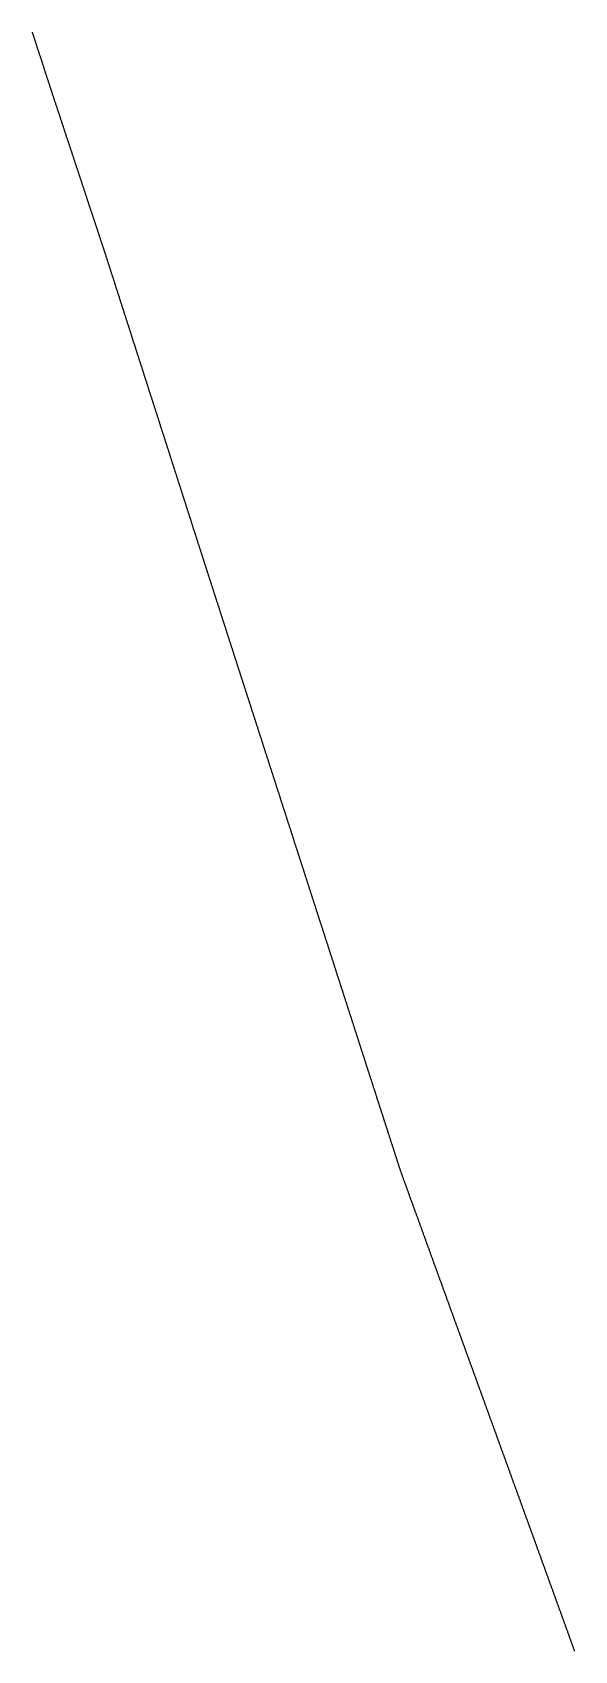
# Model space of a CAD drawing. Header units: inches. Extents: x 130170 to 284068, y 377793 to 804530.
# Drawn here: x 166681 to 173791, y 441423 to 462633 of the extents above; entities that cross this region are included whole.
import ezdxf

# ---------------------------------------------------------------- set-up
doc = ezdxf.new("R2010")
doc.units = ezdxf.units.IN
doc.header["$MEASUREMENT"] = 0
doc.layers.add('muni_il', color=7, linetype='Continuous')

msp = doc.modelspace()

# ---------------------------------------------------------------- linework, layer by layer
at = {"layer": 'muni_il'}
msp.add_lwpolyline([(173791, 441418), (173788, 441427), (173784, 441437), (173781, 441446), (173777, 441455), (173774, 441465), (173771, 441474), (173767, 441484), (173764, 441493), (173760, 441502), (173757, 441512), (173754, 441521), (173750, 441530), (173747, 441540), (173744, 441549), (173740, 441559), (173737, 441568), (173733, 441577), (173730, 441587), (173727, 441596), (173723, 441606), (173720, 441615), (173716, 441624), (173713, 441634), (173710, 441643), (173706, 441652), (173703, 441662), (173700, 441671), (173696, 441681), (173693, 441690), (173689, 441699), (173686, 441709), (173683, 441718), (173679, 441728), (173676, 441737), (173672, 441746), (173669, 441756), (173666, 441765), (173662, 441774), (173659, 441784), (173655, 441793), (173652, 441803), (173649, 441812), (173645, 441821), (173642, 441831), (173639, 441840), (173635, 441850), (173632, 441859), (173628, 441868), (173625, 441878), (173622, 441887), (173618, 441896), (173615, 441906), (173611, 441915), (173608, 441925), (173605, 441934), (173601, 441943), (173598, 441953), (173594, 441962), (173591, 441972), (173588, 441981), (173584, 441990), (173581, 442000), (173578, 442009), (173574, 442018), (173571, 442028), (173567, 442037), (173564, 442047), (173561, 442056), (173557, 442065), (173554, 442075), (173550, 442084), (173547, 442093), (173544, 442103), (173540, 442112), (173537, 442122), (173534, 442131), (173530, 442140), (173527, 442150), (173523, 442159), (173520, 442169), (173517, 442178), (173513, 442187), (173510, 442197), (173506, 442206), (173503, 442215), (173500, 442225), (173496, 442234), (173493, 442243), (173489, 442253), (173486, 442262), (173483, 442271), (173479, 442281), (173476, 442290), (173472, 442300), (173469, 442309), (173466, 442318), (173462, 442328), (173459, 442337), (173455, 442346), (173452, 442356), (173449, 442365), (173445, 442374), (173442, 442384), (173439, 442393), (173435, 442402), (173432, 442412), (173428, 442421), (173425, 442431), (173422, 442440), (173418, 442449), (173415, 442459), (173411, 442468), (173408, 442477), (173405, 442487), (173401, 442496), (173398, 442505), (173394, 442515), (173391, 442524), (173388, 442533), (173384, 442543), (173381, 442552), (173377, 442561), (173374, 442571), (173371, 442580), (173367, 442590), (173364, 442599), (173361, 442608), (173357, 442618), (173354, 442627), (173350, 442636), (173347, 442646), (173344, 442655), (173340, 442664), (173337, 442674), (173333, 442683), (173330, 442692), (173327, 442702), (173323, 442711), (173320, 442721), (173316, 442730), (173313, 442739), (173310, 442749), (173306, 442758), (173303, 442767), (173299, 442777), (173296, 442786), (173293, 442795), (173289, 442805), (173286, 442814), (173282, 442823), (173279, 442833), (173276, 442842), (173272, 442852), (173269, 442861), (173266, 442870), (173262, 442880), (173259, 442889), (173255, 442898), (173252, 442908), (173249, 442917), (173245, 442926), (173242, 442936), (173238, 442945), (173235, 442954), (173232, 442964), (173228, 442973), (173225, 442982), (173221, 442992), (173218, 443001), (173215, 443011), (173211, 443020), (173208, 443029), (173204, 443039), (173201, 443048), (173198, 443057), (173194, 443067), (173191, 443076), (173188, 443085), (173184, 443095), (173181, 443104), (173177, 443113), (173174, 443123), (173171, 443132), (173167, 443142), (173164, 443151), (173160, 443160), (173157, 443170), (173154, 443179), (173150, 443188), (173147, 443198), (173143, 443207), (173140, 443216), (173137, 443226), (173133, 443235), (173130, 443244), (173126, 443254), (173123, 443263), (173120, 443273), (173116, 443282), (173113, 443291), (173109, 443301), (173106, 443310), (173103, 443319), (173099, 443329), (173096, 443338), (173093, 443347), (173089, 443357), (173086, 443366), (173082, 443375), (173079, 443385), (173076, 443394), (173072, 443403), (173069, 443413), (173065, 443422), (173062, 443432), (173059, 443441), (173055, 443450), (173052, 443460), (173048, 443469), (173045, 443478), (173042, 443488), (173038, 443497), (173035, 443507), (173031, 443516), (173028, 443525), (173025, 443535), (173021, 443544), (173018, 443553), (173014, 443563), (173011, 443572), (173008, 443582), (173004, 443591), (173001, 443600), (172997, 443610), (172994, 443619), (172991, 443628), (172987, 443638), (172984, 443647), (172980, 443657), (172977, 443666), (172974, 443675), (172970, 443685), (172967, 443694), (172963, 443703), (172960, 443713), (172957, 443722), (172953, 443732), (172950, 443741), (172946, 443750), (172943, 443760), (172940, 443769), (172936, 443778), (172933, 443788), (172929, 443797), (172926, 443807), (172923, 443816), (172919, 443825), (172916, 443835), (172912, 443844), (172909, 443853), (172906, 443863), (172902, 443872), (172899, 443882), (172895, 443891), (172892, 443900), (172889, 443910), (172885, 443919), (172882, 443928), (172878, 443938), (172875, 443947), (172872, 443957), (172868, 443966), (172865, 443975), (172861, 443985), (172858, 443994), (172855, 444003), (172851, 444013), (172848, 444022), (172844, 444032), (172841, 444041), (172838, 444050), (172834, 444060), (172831, 444069), (172827, 444078), (172824, 444088), (172821, 444097), (172817, 444106), (172814, 444116), (172810, 444125), (172807, 444135), (172804, 444144), (172800, 444153), (172797, 444163), (172793, 444172), (172790, 444181), (172787, 444191), (172783, 444200), (172780, 444210), (172776, 444219), (172773, 444228), (172770, 444238), (172766, 444247), (172763, 444256), (172760, 444266), (172756, 444275), (172753, 444285), (172749, 444294), (172746, 444303), (172743, 444313), (172739, 444322), (172736, 444331), (172732, 444341), (172729, 444350), (172726, 444360), (172722, 444369), (172719, 444378), (172715, 444388), (172712, 444397), (172709, 444406), (172705, 444416), (172702, 444425), (172698, 444435), (172695, 444444), (172692, 444453), (172688, 444463), (172685, 444472), (172681, 444481), (172678, 444491), (172675, 444500), (172671, 444509), (172668, 444519), (172664, 444528), (172661, 444538), (172658, 444547), (172654, 444556), (172651, 444566), (172647, 444575), (172644, 444584), (172641, 444594), (172637, 444603), (172634, 444612), (172630, 444622), (172627, 444631), (172624, 444641), (172620, 444650), (172617, 444659), (172613, 444669), (172610, 444678), (172607, 444687), (172603, 444697), (172600, 444706), (172596, 444716), (172593, 444725), (172590, 444734), (172586, 444744), (172583, 444753), (172579, 444762), (172576, 444772), (172573, 444781), (172569, 444790), (172566, 444800), (172562, 444809), (172559, 444819), (172556, 444828), (172552, 444837), (172549, 444847), (172545, 444856), (172542, 444865), (172539, 444875), (172535, 444884), (172532, 444894), (172528, 444903), (172525, 444912), (172522, 444922), (172518, 444931), (172515, 444940), (172511, 444950), (172508, 444959), (172505, 444968), (172501, 444978), (172498, 444987), (172494, 444997), (172491, 445006), (172488, 445015), (172484, 445025), (172481, 445034), (172477, 445043), (172474, 445053), (172471, 445062), (172467, 445071), (172464, 445081), (172460, 445090), (172457, 445100), (172454, 445109), (172450, 445118), (172447, 445128), (172443, 445137), (172440, 445146), (172437, 445156), (172433, 445165), (172430, 445175), (172426, 445184), (172423, 445193), (172420, 445203), (172416, 445212), (172413, 445221), (172409, 445231), (172406, 445240), (172403, 445249), (172399, 445259), (172396, 445268), (172392, 445278), (172389, 445287), (172386, 445296), (172382, 445306), (172379, 445315), (172375, 445324), (172372, 445334), (172369, 445343), (172365, 445352), (172362, 445362), (172358, 445371), (172355, 445381), (172352, 445390), (172348, 445399), (172345, 445409), (172341, 445418), (172338, 445427), (172335, 445437), (172331, 445446), (172328, 445456), (172324, 445465), (172321, 445474), (172318, 445484), (172314, 445493), (172311, 445502), (172307, 445512), (172304, 445521), (172301, 445530), (172297, 445540), (172294, 445549), (172290, 445559), (172287, 445568), (172284, 445577), (172280, 445587), (172277, 445596), (172273, 445605), (172270, 445615), (172267, 445624), (172263, 445634), (172260, 445643), (172256, 445652), (172253, 445662), (172250, 445671), (172246, 445680), (172243, 445690), (172239, 445699), (172236, 445708), (172233, 445718), (172229, 445727), (172226, 445737), (172222, 445746), (172219, 445755), (172216, 445765), (172212, 445774), (172209, 445783), (172205, 445793), (172202, 445802), (172199, 445811), (172195, 445821), (172192, 445830), (172188, 445840), (172185, 445849), (172182, 445858), (172178, 445868), (172175, 445877), (172171, 445886), (172168, 445896), (172165, 445905), (172161, 445915), (172158, 445924), (172154, 445933), (172151, 445943), (172148, 445952), (172144, 445961), (172141, 445971), (172137, 445980), (172134, 445989), (172131, 445999), (172127, 446008), (172124, 446018), (172120, 446027), (172117, 446036), (172114, 446046), (172110, 446055), (172107, 446064), (172103, 446074), (172100, 446083), (172097, 446093), (172093, 446102), (172090, 446111), (172086, 446121), (172083, 446130), (172080, 446139), (172076, 446149), (172073, 446158), (172069, 446167), (172066, 446177), (172063, 446186), (172059, 446196), (172056, 446205), (172052, 446214), (172049, 446224), (172046, 446233), (172042, 446242), (172039, 446252), (172035, 446261), (172032, 446270), (172029, 446280), (172025, 446289), (172022, 446299), (172018, 446308), (172015, 446317), (172012, 446327), (172008, 446336), (172005, 446345), (172001, 446355), (171998, 446364), (171995, 446374), (171991, 446383), (171988, 446392), (171984, 446402), (171981, 446411), (171978, 446420), (171974, 446430), (171971, 446439), (171967, 446448), (171964, 446458), (171961, 446467), (171957, 446477), (171954, 446486), (171950, 446495), (171947, 446505), (171944, 446514), (171940, 446523), (171937, 446533), (171933, 446542), (171930, 446552), (171927, 446561), (171923, 446570), (171920, 446580), (171916, 446589), (171913, 446598), (171910, 446608), (171906, 446617), (171903, 446626), (171899, 446636), (171896, 446645), (171893, 446655), (171889, 446664), (171886, 446673), (171882, 446683), (171879, 446692), (171876, 446701), (171872, 446711), (171869, 446720), (171866, 446729), (171862, 446739), (171859, 446748), (171855, 446758), (171852, 446767), (171849, 446776), (171845, 446786), (171842, 446795), (171838, 446804), (171835, 446814), (171832, 446823), (171828, 446833), (171825, 446842), (171821, 446851), (171818, 446861), (171815, 446870), (171811, 446879), (171808, 446889), (171804, 446898), (171801, 446907), (171798, 446917), (171794, 446926), (171791, 446936), (171787, 446945), (171784, 446954), (171781, 446964), (171777, 446973), (171774, 446982), (171770, 446992), (171767, 447001), (171764, 447010), (171760, 447020), (171757, 447029), (171753, 447039), (171750, 447048), (171747, 447057), (171743, 447067), (171740, 447076), (171736, 447085), (171733, 447095), (171730, 447104), (171726, 447113), (171723, 447123), (171719, 447132), (171716, 447142), (171713, 447151), (171709, 447160), (171706, 447170), (171702, 447179), (171699, 447188), (171696, 447198), (171692, 447207), (171689, 447216), (171685, 447226), (171682, 447235), (171679, 447244), (171675, 447254), (171672, 447263), (171668, 447273), (171665, 447282), (171662, 447291), (171658, 447301), (171655, 447310), (171651, 447319), (171648, 447329), (171645, 447338), (171641, 447347), (171638, 447357), (171634, 447366), (171631, 447376), (171628, 447385), (171624, 447394), (171621, 447404), (171617, 447413), (171614, 447422), (171611, 447432), (171607, 447441), (171604, 447450), (171600, 447460), (171597, 447469), (171594, 447479), (171590, 447488), (171587, 447497), (171583, 447507), (171580, 447516), (171577, 447525), (171573, 447535), (171570, 447544), (171566, 447553), (171563, 447563), (171560, 447572), (171556, 447582), (171553, 447591), (171549, 447600), (171546, 447610), (171543, 447619), (171539, 447628), (171536, 447638), (171533, 447647), (171529, 447656), (171526, 447666), (171522, 447675), (171519, 447685), (171516, 447694), (171512, 447703), (171509, 447713), (171506, 447722), (171503, 447732), (171500, 447741), (171496, 447751), (171493, 447760), (171490, 447770), (171487, 447779), (171484, 447789), (171481, 447798), (171478, 447808), (171475, 447817), (171472, 447827), (171469, 447836), (171466, 447846), (171463, 447855), (171460, 447865), (171457, 447874), (171454, 447884), (171450, 447893), (171447, 447903), (171444, 447912), (171441, 447922), (171438, 447931), (171435, 447941), (171432, 447950), (171429, 447960), (171426, 447969), (171423, 447979), (171420, 447988), (171417, 447998), (171414, 448007), (171411, 448017), (171408, 448026), (171405, 448036), (171401, 448045), (171398, 448055), (171395, 448064), (171392, 448074), (171389, 448083), (171386, 448093), (171383, 448102), (171380, 448112), (171377, 448121), (171374, 448131), (171371, 448140), (171368, 448150), (171365, 448159), (171362, 448169), (171359, 448178), (171355, 448188), (171352, 448197), (171349, 448207), (171346, 448216), (171343, 448226), (171340, 448235), (171337, 448245), (171334, 448254), (171331, 448264), (171328, 448273), (171325, 448283), (171322, 448292), (171319, 448302), (171316, 448311), (171313, 448321), (171310, 448330), (171306, 448340), (171303, 448349), (171300, 448359), (171297, 448368), (171294, 448378), (171291, 448387), (171288, 448397), (171285, 448406), (171282, 448416), (171279, 448425), (171276, 448435), (171273, 448444), (171270, 448454), (171267, 448463), (171264, 448473), (171260, 448482), (171257, 448492), (171254, 448501), (171251, 448511), (171248, 448520), (171245, 448530), (171242, 448539), (171239, 448549), (171236, 448558), (171233, 448568), (171230, 448577), (171227, 448587), (171224, 448596), (171221, 448606), (171218, 448615), (171215, 448625), (171211, 448634), (171208, 448644), (171205, 448653), (171202, 448663), (171199, 448672), (171196, 448682), (171193, 448691), (171190, 448701), (171187, 448710), (171184, 448720), (171181, 448729), (171178, 448739), (171175, 448748), (171172, 448758), (171169, 448767), (171165, 448777), (171162, 448786), (171159, 448796), (171156, 448805), (171153, 448815), (171150, 448824), (171147, 448834), (171144, 448843), (171141, 448853), (171138, 448862), (171135, 448872), (171132, 448881), (171129, 448891), (171126, 448900), (171123, 448910), (171119, 448919), (171116, 448929), (171113, 448938), (171110, 448948), (171107, 448957), (171104, 448967), (171101, 448976), (171098, 448986), (171095, 448995), (171092, 449005), (171089, 449014), (171086, 449024), (171083, 449033), (171080, 449043), (171077, 449052), (171074, 449062), (171070, 449071), (171067, 449081), (171064, 449090), (171061, 449100), (171058, 449109), (171055, 449119), (171052, 449128), (171049, 449138), (171046, 449147), (171043, 449157), (171040, 449166), (171037, 449176), (171034, 449185), (171031, 449195), (171028, 449204), (171024, 449214), (171021, 449223), (171018, 449233), (171015, 449242), (171012, 449252), (171009, 449261), (171006, 449271), (171003, 449280), (171000, 449290), (170997, 449299), (170994, 449309), (170991, 449318), (170988, 449328), (170985, 449337), (170982, 449347), (170979, 449356), (170975, 449366), (170972, 449375), (170969, 449385), (170966, 449394), (170963, 449404), (170960, 449413), (170957, 449423), (170954, 449432), (170951, 449442), (170948, 449451), (170945, 449461), (170942, 449470), (170939, 449480), (170936, 449489), (170933, 449499), (170929, 449508), (170926, 449518), (170923, 449527), (170920, 449537), (170917, 449546), (170914, 449556), (170911, 449565), (170908, 449575), (170905, 449584), (170902, 449594), (170899, 449603), (170896, 449613), (170893, 449622), (170890, 449632), (170887, 449641), (170884, 449651), (170880, 449660), (170877, 449670), (170874, 449680), (170871, 449689), (170868, 449699), (170865, 449708), (170862, 449718), (170859, 449727), (170856, 449737), (170853, 449746), (170850, 449756), (170847, 449765), (170844, 449775), (170841, 449784), (170838, 449794), (170834, 449803), (170831, 449813), (170828, 449822), (170825, 449832), (170822, 449841), (170819, 449851), (170816, 449860), (170813, 449870), (170810, 449879), (170807, 449889), (170804, 449898), (170801, 449908), (170798, 449917), (170795, 449927), (170792, 449936), (170788, 449946), (170785, 449955), (170782, 449965), (170779, 449974), (170776, 449984), (170773, 449993), (170770, 450003), (170767, 450012), (170764, 450022), (170761, 450031), (170758, 450041), (170755, 450050), (170752, 450060), (170749, 450069), (170746, 450079), (170743, 450088), (170739, 450098), (170736, 450107), (170733, 450117), (170730, 450126), (170727, 450136), (170724, 450145), (170721, 450155), (170718, 450164), (170715, 450174), (170712, 450183), (170709, 450193), (170706, 450202), (170703, 450212), (170700, 450221), (170697, 450231), (170693, 450240), (170690, 450250), (170687, 450259), (170684, 450269), (170681, 450278), (170678, 450288), (170675, 450297), (170672, 450307), (170669, 450316), (170666, 450326), (170663, 450335), (170660, 450345), (170657, 450354), (170654, 450364), (170651, 450373), (170648, 450383), (170644, 450392), (170641, 450402), (170638, 450411), (170635, 450421), (170632, 450430), (170629, 450440), (170626, 450449), (170623, 450459), (170620, 450468), (170617, 450478), (170614, 450487), (170611, 450497), (170608, 450506), (170605, 450516), (170602, 450525), (170598, 450535), (170595, 450544), (170592, 450554), (170589, 450563), (170586, 450573), (170583, 450582), (170580, 450592), (170577, 450601), (170574, 450611), (170571, 450620), (170568, 450630), (170565, 450639), (170562, 450649), (170559, 450658), (170556, 450668), (170553, 450677), (170549, 450687), (170546, 450696), (170543, 450706), (170540, 450715), (170537, 450725), (170534, 450734), (170531, 450744), (170528, 450753), (170525, 450763), (170522, 450772), (170519, 450782), (170516, 450791), (170513, 450801), (170510, 450810), (170507, 450820), (170503, 450829), (170500, 450839), (170497, 450848), (170494, 450858), (170491, 450867), (170488, 450877), (170485, 450886), (170482, 450896), (170479, 450905), (170476, 450915), (170473, 450924), (170470, 450934), (170467, 450943), (170464, 450953), (170461, 450962), (170458, 450972), (170454, 450981), (170451, 450991), (170448, 451000), (170445, 451010), (170442, 451019), (170439, 451029), (170436, 451038), (170433, 451048), (170430, 451057), (170427, 451067), (170424, 451076), (170421, 451086), (170418, 451095), (170415, 451105), (170412, 451114), (170408, 451124), (170405, 451133), (170402, 451143), (170399, 451152), (170396, 451162), (170393, 451171), (170390, 451181), (170387, 451190), (170384, 451200), (170381, 451209), (170378, 451219), (170375, 451228), (170372, 451238), (170369, 451247), (170366, 451257), (170362, 451266), (170359, 451276), (170356, 451285), (170353, 451295), (170350, 451304), (170347, 451314), (170344, 451323), (170341, 451333), (170338, 451342), (170335, 451352), (170332, 451361), (170329, 451371), (170326, 451380), (170323, 451390), (170320, 451399), (170316, 451409), (170313, 451418), (170310, 451428), (170307, 451437), (170304, 451447), (170301, 451456), (170298, 451466), (170295, 451476), (170292, 451485), (170289, 451495), (170286, 451504), (170283, 451514), (170280, 451523), (170277, 451533), (170274, 451542), (170270, 451552), (170267, 451561), (170264, 451571), (170261, 451580), (170258, 451590), (170255, 451599), (170252, 451609), (170249, 451618), (170246, 451628), (170243, 451637), (170240, 451647), (170237, 451656), (170234, 451666), (170231, 451675), (170228, 451685), (170224, 451694), (170221, 451704), (170218, 451713), (170215, 451723), (170212, 451732), (170209, 451742), (170206, 451751), (170203, 451761), (170200, 451770), (170197, 451780), (170194, 451789), (170191, 451799), (170188, 451808), (170185, 451818), (170182, 451827), (170178, 451837), (170175, 451846), (170172, 451856), (170169, 451865), (170166, 451875), (170163, 451884), (170160, 451894), (170157, 451903), (170154, 451913), (170151, 451922), (170148, 451932), (170145, 451941), (170142, 451951), (170139, 451960), (170136, 451970), (170132, 451979), (170129, 451989), (170126, 451998), (170123, 452008), (170120, 452017), (170117, 452027), (170114, 452037), (170111, 452046), (170108, 452056), (170105, 452065), (170102, 452075), (170099, 452084), (170096, 452094), (170093, 452103), (170090, 452113), (170086, 452122), (170083, 452132), (170080, 452141), (170077, 452151), (170074, 452160), (170071, 452170), (170068, 452179), (170065, 452189), (170062, 452198), (170059, 452208), (170056, 452217), (170053, 452227), (170050, 452236), (170047, 452246), (170044, 452255), (170040, 452265), (170037, 452274), (170034, 452284), (170031, 452293), (170028, 452303), (170025, 452312), (170022, 452322), (170019, 452331), (170016, 452341), (170013, 452350), (170010, 452360), (170007, 452369), (170004, 452379), (170001, 452388), (169998, 452398), (169994, 452407), (169991, 452417), (169988, 452426), (169985, 452436), (169982, 452445), (169979, 452455), (169976, 452464), (169973, 452474), (169970, 452483), (169967, 452493), (169964, 452502), (169961, 452512), (169958, 452521), (169955, 452531), (169952, 452540), (169948, 452550), (169945, 452559), (169942, 452569), (169939, 452578), (169936, 452588), (169933, 452598), (169930, 452607), (169927, 452617), (169924, 452626), (169921, 452636), (169918, 452645), (169915, 452655), (169912, 452664), (169909, 452674), (169906, 452683), (169902, 452693), (169899, 452702), (169896, 452712), (169893, 452721), (169890, 452731), (169887, 452740), (169884, 452750), (169881, 452759), (169878, 452769), (169875, 452778), (169872, 452788), (169869, 452797), (169866, 452807), (169863, 452816), (169860, 452826), (169856, 452835), (169853, 452845), (169850, 452854), (169847, 452864), (169844, 452873), (169841, 452883), (169838, 452892), (169835, 452902), (169832, 452911), (169829, 452921), (169826, 452930), (169823, 452940), (169820, 452949), (169817, 452959), (169814, 452968), (169810, 452978), (169807, 452987), (169804, 452997), (169801, 453006), (169798, 453016), (169795, 453025), (169792, 453035), (169789, 453044), (169786, 453054), (169783, 453063), (169780, 453073), (169777, 453082), (169774, 453092), (169771, 453101), (169768, 453111), (169764, 453120), (169761, 453130), (169758, 453139), (169755, 453149), (169752, 453159), (169749, 453168), (169746, 453178), (169743, 453187), (169740, 453197), (169737, 453206), (169734, 453216), (169731, 453225), (169728, 453235), (169725, 453244), (169722, 453254), (169718, 453263), (169715, 453273), (169712, 453282), (169709, 453292), (169706, 453301), (169703, 453311), (169700, 453320), (169697, 453330), (169694, 453339), (169691, 453349), (169688, 453358), (169685, 453368), (169682, 453377), (169679, 453387), (169676, 453396), (169672, 453406), (169669, 453415), (169666, 453425), (169663, 453434), (169660, 453444), (169657, 453453), (169654, 453463), (169651, 453472), (169648, 453482), (169645, 453491), (169642, 453501), (169639, 453510), (169636, 453520), (169633, 453529), (169630, 453539), (169626, 453548), (169623, 453558), (169620, 453567), (169617, 453577), (169614, 453586), (169611, 453596), (169608, 453605), (169605, 453615), (169602, 453624), (169599, 453634), (169596, 453643), (169593, 453653), (169590, 453662), (169587, 453672), (169584, 453681), (169580, 453691), (169577, 453700), (169574, 453710), (169571, 453719), (169568, 453729), (169565, 453739), (169562, 453748), (169559, 453758), (169556, 453767), (169553, 453777), (169550, 453786), (169547, 453796), (169544, 453805), (169541, 453815), (169538, 453824), (169534, 453834), (169531, 453843), (169528, 453853), (169525, 453862), (169522, 453872), (169519, 453881), (169516, 453891), (169513, 453900), (169510, 453910), (169507, 453919), (169504, 453929), (169501, 453938), (169498, 453948), (169495, 453957), (169492, 453967), (169488, 453976), (169485, 453986), (169482, 453995), (169479, 454005), (169476, 454014), (169473, 454024), (169470, 454033), (169467, 454043), (169464, 454052), (169461, 454062), (169458, 454071), (169455, 454081), (169452, 454090), (169449, 454100), (169446, 454109), (169442, 454119), (169439, 454128), (169436, 454138), (169433, 454147), (169430, 454157), (169427, 454166), (169424, 454176), (169421, 454185), (169418, 454195), (169415, 454204), (169412, 454214), (169409, 454223), (169406, 454233), (169403, 454242), (169400, 454252), (169396, 454261), (169393, 454271), (169390, 454280), (169387, 454290), (169384, 454300), (169381, 454309), (169378, 454319), (169375, 454328), (169372, 454338), (169369, 454347), (169366, 454357), (169363, 454366), (169360, 454376), (169357, 454385), (169354, 454395), (169350, 454404), (169347, 454414), (169344, 454423), (169341, 454433), (169338, 454442), (169335, 454452), (169332, 454461), (169329, 454471), (169326, 454480), (169323, 454490), (169320, 454499), (169317, 454509), (169314, 454518), (169311, 454528), (169308, 454537), (169304, 454547), (169301, 454556), (169298, 454566), (169295, 454575), (169292, 454585), (169289, 454594), (169286, 454604), (169283, 454613), (169280, 454623), (169277, 454632), (169274, 454642), (169271, 454651), (169268, 454661), (169265, 454670), (169262, 454680), (169258, 454689), (169255, 454699), (169252, 454708), (169249, 454718), (169246, 454727), (169243, 454737), (169240, 454746), (169237, 454756), (169234, 454765), (169231, 454775), (169228, 454784), (169225, 454794), (169222, 454803), (169219, 454813), (169216, 454822), (169212, 454832), (169209, 454841), (169206, 454851), (169203, 454861), (169200, 454870), (169197, 454880), (169194, 454889), (169191, 454899), (169188, 454908), (169185, 454918), (169182, 454927), (169179, 454937), (169176, 454946), (169173, 454956), (169170, 454965), (169166, 454975), (169163, 454984), (169160, 454994), (169157, 455003), (169154, 455013), (169151, 455022), (169148, 455032), (169145, 455041), (169142, 455051), (169139, 455060), (169136, 455070), (169133, 455079), (169130, 455089), (169127, 455098), (169124, 455108), (169120, 455117), (169117, 455127), (169114, 455136), (169111, 455146), (169108, 455155), (169105, 455165), (169102, 455174), (169099, 455184), (169096, 455193), (169093, 455203), (169090, 455212), (169087, 455222), (169084, 455231), (169081, 455241), (169078, 455250), (169074, 455260), (169071, 455269), (169068, 455279), (169065, 455288), (169062, 455298), (169059, 455307), (169056, 455317), (169053, 455326), (169050, 455336), (169047, 455345), (169044, 455355), (169041, 455364), (169038, 455374), (169035, 455383), (169032, 455393), (169028, 455402), (169025, 455412), (169022, 455422), (169019, 455431), (169016, 455441), (169013, 455450), (169010, 455460), (169007, 455469), (169004, 455479), (169001, 455488), (168998, 455498), (168995, 455507), (168992, 455517), (168989, 455526), (168986, 455536), (168982, 455545), (168979, 455555), (168976, 455564), (168973, 455574), (168970, 455583), (168967, 455593), (168964, 455602), (168961, 455612), (168958, 455621), (168955, 455631), (168952, 455640), (168949, 455650), (168946, 455659), (168943, 455669), (168940, 455678), (168937, 455688), (168934, 455697), (168931, 455707), (168928, 455716), (168925, 455726), (168921, 455735), (168918, 455745), (168915, 455754), (168912, 455764), (168909, 455773), (168906, 455783), (168903, 455792), (168900, 455802), (168897, 455811), (168894, 455821), (168891, 455830), (168888, 455840), (168885, 455849), (168882, 455859), (168879, 455868), (168876, 455878), (168873, 455887), (168870, 455897), (168867, 455906), (168864, 455916), (168860, 455925), (168857, 455935), (168854, 455944), (168851, 455954), (168848, 455963), (168845, 455973), (168842, 455982), (168839, 455992), (168836, 456001), (168833, 456011), (168830, 456020), (168827, 456030), (168824, 456039), (168821, 456049), (168818, 456058), (168815, 456068), (168812, 456077), (168809, 456087), (168806, 456096), (168803, 456106), (168799, 456115), (168796, 456125), (168793, 456134), (168790, 456144), (168787, 456153), (168784, 456163), (168781, 456172), (168778, 456182), (168775, 456191), (168772, 456201), (168769, 456211), (168766, 456220), (168763, 456230), (168760, 456239), (168757, 456249), (168754, 456258), (168751, 456268), (168748, 456277), (168745, 456287), (168742, 456296), (168738, 456306), (168735, 456315), (168732, 456325), (168729, 456334), (168726, 456344), (168723, 456353), (168720, 456363), (168717, 456372), (168714, 456382), (168711, 456391), (168708, 456401), (168705, 456410), (168702, 456420), (168699, 456429), (168696, 456439), (168693, 456448), (168690, 456458), (168687, 456467), (168684, 456477), (168680, 456486), (168677, 456496), (168674, 456505), (168671, 456515), (168668, 456524), (168665, 456534), (168662, 456543), (168659, 456553), (168656, 456562), (168653, 456572), (168650, 456581), (168647, 456591), (168644, 456600), (168641, 456610), (168638, 456619), (168635, 456629), (168632, 456638), (168629, 456648), (168626, 456657), (168623, 456667), (168619, 456676), (168616, 456686), (168613, 456695), (168610, 456705), (168607, 456714), (168604, 456724), (168601, 456733), (168598, 456743), (168595, 456752), (168592, 456762), (168589, 456771), (168586, 456781), (168583, 456790), (168580, 456800), (168577, 456809), (168574, 456819), (168571, 456828), (168568, 456838), (168565, 456847), (168562, 456857), (168558, 456866), (168555, 456876), (168552, 456885), (168549, 456895), (168546, 456904), (168543, 456914), (168540, 456923), (168537, 456933), (168534, 456942), (168531, 456952), (168528, 456961), (168525, 456971), (168522, 456980), (168519, 456990), (168516, 456999), (168513, 457009), (168510, 457018), (168507, 457028), (168504, 457037), (168501, 457047), (168497, 457056), (168494, 457066), (168491, 457076), (168488, 457085), (168485, 457095), (168482, 457104), (168479, 457114), (168476, 457123), (168473, 457133), (168470, 457142), (168467, 457152), (168464, 457161), (168461, 457171), (168458, 457180), (168455, 457190), (168452, 457199), (168449, 457209), (168446, 457218), (168443, 457228), (168440, 457237), (168436, 457247), (168433, 457256), (168430, 457266), (168427, 457275), (168424, 457285), (168421, 457294), (168418, 457304), (168415, 457313), (168412, 457323), (168409, 457332), (168406, 457342), (168403, 457351), (168400, 457361), (168397, 457370), (168394, 457380), (168391, 457389), (168388, 457399), (168385, 457408), (168382, 457418), (168378, 457427), (168375, 457437), (168372, 457446), (168369, 457456), (168366, 457465), (168363, 457475), (168360, 457484), (168357, 457494), (168354, 457503), (168351, 457513), (168348, 457523), (168345, 457532), (168342, 457542), (168339, 457551), (168336, 457561), (168333, 457570), (168330, 457580), (168326, 457589), (168323, 457599), (168320, 457608), (168317, 457618), (168314, 457627), (168311, 457637), (168308, 457646), (168305, 457656), (168302, 457665), (168299, 457675), (168296, 457684), (168293, 457694), (168290, 457703), (168287, 457713), (168284, 457722), (168281, 457732), (168278, 457741), (168275, 457751), (168271, 457761), (168268, 457770), (168265, 457780), (168262, 457789), (168259, 457799), (168256, 457808), (168253, 457818), (168250, 457827), (168247, 457837), (168244, 457846), (168241, 457856), (168238, 457865), (168235, 457875), (168232, 457884), (168229, 457894), (168226, 457903), (168223, 457913), (168219, 457922), (168216, 457932), (168213, 457941), (168210, 457951), (168207, 457960), (168204, 457970), (168201, 457979), (168198, 457989), (168195, 457999), (168192, 458008), (168189, 458018), (168186, 458027), (168183, 458037), (168180, 458046), (168177, 458056), (168174, 458065), (168171, 458075), (168167, 458084), (168164, 458094), (168161, 458103), (168158, 458113), (168155, 458122), (168152, 458132), (168149, 458141), (168146, 458151), (168143, 458160), (168140, 458170), (168137, 458179), (168134, 458189), (168131, 458198), (168128, 458208), (168125, 458217), (168122, 458227), (168119, 458236), (168116, 458246), (168112, 458256), (168109, 458265), (168106, 458275), (168103, 458284), (168100, 458294), (168097, 458303), (168094, 458313), (168091, 458322), (168088, 458332), (168085, 458341), (168082, 458351), (168079, 458360), (168076, 458370), (168073, 458379), (168070, 458389), (168067, 458398), (168064, 458408), (168060, 458417), (168057, 458427), (168054, 458436), (168051, 458446), (168048, 458455), (168045, 458465), (168042, 458474), (168039, 458484), (168036, 458494), (168033, 458503), (168030, 458513), (168027, 458522), (168024, 458532), (168021, 458541), (168018, 458551), (168015, 458560), (168012, 458570), (168009, 458579), (168005, 458589), (168002, 458598), (167999, 458608), (167996, 458617), (167993, 458627), (167990, 458636), (167987, 458646), (167984, 458655), (167981, 458665), (167978, 458674), (167975, 458684), (167972, 458693), (167969, 458703), (167966, 458712), (167963, 458722), (167960, 458731), (167957, 458741), (167953, 458751), (167950, 458760), (167947, 458770), (167944, 458779), (167941, 458789), (167938, 458798), (167935, 458808), (167932, 458817), (167929, 458827), (167926, 458836), (167923, 458846), (167920, 458855), (167917, 458865), (167914, 458874), (167911, 458884), (167908, 458893), (167905, 458903), (167902, 458912), (167898, 458922), (167895, 458931), (167892, 458941), (167889, 458950), (167886, 458960), (167883, 458969), (167880, 458979), (167877, 458989), (167874, 458998), (167871, 459008), (167868, 459017), (167865, 459027), (167862, 459036), (167859, 459046), (167856, 459055), (167853, 459065), (167850, 459074), (167846, 459084), (167843, 459093), (167840, 459103), (167837, 459112), (167834, 459122), (167831, 459131), (167828, 459141), (167825, 459150), (167822, 459160), (167819, 459169), (167816, 459179), (167813, 459188), (167810, 459198), (167807, 459207), (167804, 459217), (167801, 459227), (167798, 459236), (167794, 459246), (167791, 459255), (167788, 459265), (167785, 459274), (167782, 459284), (167779, 459293), (167776, 459303), (167773, 459312), (167770, 459322), (167767, 459331), (167764, 459341), (167761, 459350), (167758, 459360), (167755, 459369), (167752, 459379), (167749, 459388), (167746, 459398), (167743, 459407), (167739, 459417), (167736, 459426), (167733, 459436), (167730, 459445), (167727, 459455), (167724, 459464), (167721, 459474), (167718, 459484), (167715, 459493), (167712, 459503), (167709, 459512), (167706, 459522), (167703, 459531), (167700, 459541), (167697, 459550), (167694, 459560), (167691, 459569), (167687, 459579), (167684, 459588), (167681, 459598), (167678, 459607), (167675, 459617), (167672, 459626), (167669, 459636), (167666, 459645), (167663, 459655), (167660, 459664), (167657, 459674), (167654, 459683), (167651, 459693), (167648, 459702), (167645, 459712), (167642, 459722), (167639, 459731), (167636, 459741), (167632, 459750), (167629, 459760), (167626, 459769), (167623, 459779), (167620, 459788), (167617, 459797), (167614, 459807), (167610, 459816), (167607, 459826), (167604, 459835), (167601, 459845), (167598, 459854), (167595, 459864), (167592, 459873), (167588, 459883), (167585, 459892), (167582, 459902), (167579, 459911), (167576, 459921), (167573, 459930), (167570, 459940), (167566, 459949), (167563, 459959), (167560, 459968), (167557, 459978), (167554, 459987), (167551, 459997), (167548, 460006), (167544, 460016), (167541, 460025), (167538, 460035), (167535, 460044), (167532, 460054), (167529, 460063), (167526, 460073), (167523, 460082), (167519, 460092), (167516, 460101), (167513, 460111), (167510, 460120), (167507, 460130), (167504, 460139), (167501, 460149), (167497, 460158), (167494, 460168), (167491, 460177), (167488, 460187), (167485, 460196), (167482, 460205), (167479, 460215), (167475, 460224), (167472, 460234), (167469, 460243), (167466, 460253), (167463, 460262), (167460, 460272), (167457, 460281), (167453, 460291), (167450, 460300), (167447, 460310), (167444, 460319), (167441, 460329), (167438, 460338), (167435, 460348), (167431, 460357), (167428, 460367), (167425, 460376), (167422, 460386), (167419, 460395), (167416, 460405), (167413, 460414), (167410, 460424), (167406, 460433), (167403, 460443), (167400, 460452), (167397, 460462), (167394, 460471), (167391, 460481), (167388, 460490), (167384, 460500), (167381, 460509), (167378, 460519), (167375, 460528), (167372, 460538), (167369, 460547), (167366, 460557), (167362, 460566), (167359, 460576), (167356, 460585), (167353, 460595), (167350, 460604), (167347, 460613), (167344, 460623), (167340, 460632), (167337, 460642), (167334, 460651), (167331, 460661), (167328, 460670), (167325, 460680), (167322, 460689), (167319, 460699), (167315, 460708), (167312, 460718), (167309, 460727), (167306, 460737), (167303, 460746), (167300, 460755), (167297, 460765), (167294, 460774), (167290, 460784), (167287, 460793), (167284, 460803), (167281, 460812), (167278, 460821), (167275, 460831), (167272, 460840), (167269, 460850), (167265, 460859), (167262, 460869), (167259, 460878), (167256, 460887), (167253, 460897), (167250, 460906), (167247, 460916), (167244, 460925), (167241, 460935), (167237, 460944), (167234, 460954), (167231, 460963), (167228, 460972), (167225, 460982), (167222, 460991), (167219, 461001), (167216, 461010), (167212, 461020), (167209, 461029), (167206, 461038), (167203, 461048), (167200, 461057), (167197, 461067), (167194, 461076), (167191, 461086), (167187, 461095), (167184, 461104), (167181, 461114), (167178, 461123), (167175, 461133), (167172, 461142), (167169, 461152), (167166, 461161), (167162, 461170), (167159, 461180), (167156, 461189), (167153, 461199), (167150, 461208), (167147, 461218), (167144, 461227), (167141, 461237), (167138, 461246), (167134, 461255), (167131, 461265), (167128, 461274), (167125, 461284), (167122, 461293), (167119, 461303), (167116, 461312), (167113, 461321), (167109, 461331), (167106, 461340), (167103, 461350), (167100, 461359), (167097, 461369), (167094, 461378), (167091, 461387), (167088, 461397), (167084, 461406), (167081, 461416), (167078, 461425), (167075, 461435), (167072, 461444), (167069, 461454), (167066, 461463), (167063, 461472), (167060, 461482), (167056, 461491), (167053, 461501), (167050, 461510), (167047, 461520), (167044, 461529), (167041, 461538), (167038, 461548), (167035, 461557), (167031, 461567), (167028, 461576), (167025, 461586), (167022, 461595), (167019, 461604), (167016, 461614), (167013, 461623), (167010, 461633), (167006, 461642), (167003, 461652), (167000, 461661), (166997, 461670), (166994, 461680), (166991, 461689), (166988, 461699), (166985, 461708), (166981, 461718), (166978, 461727), (166975, 461737), (166972, 461746), (166969, 461755), (166966, 461765), (166963, 461774), (166960, 461784), (166957, 461793), (166953, 461803), (166950, 461812), (166947, 461821), (166944, 461831), (166941, 461840), (166938, 461850), (166935, 461859), (166932, 461869), (166928, 461878), (166925, 461887), (166922, 461897), (166919, 461906), (166916, 461916), (166913, 461925), (166910, 461935), (166907, 461944), (166904, 461954), (166901, 461963), (166898, 461973), (166894, 461982), (166891, 461992), (166888, 462001), (166885, 462011), (166882, 462020), (166879, 462030), (166876, 462039), (166873, 462049), (166870, 462058), (166867, 462068), (166864, 462077), (166860, 462087), (166857, 462096), (166854, 462106), (166851, 462115), (166848, 462125), (166845, 462134), (166842, 462144), (166839, 462153), (166836, 462163), (166833, 462172), (166830, 462182), (166826, 462191), (166823, 462201), (166820, 462210), (166817, 462220), (166814, 462229), (166811, 462239), (166808, 462248), (166805, 462258), (166802, 462267), (166799, 462277), (166796, 462286), (166792, 462296), (166789, 462305), (166786, 462315), (166783, 462324), (166780, 462334), (166777, 462343), (166774, 462353), (166771, 462362), (166768, 462372), (166765, 462381), (166762, 462390), (166758, 462400), (166755, 462409), (166752, 462419), (166749, 462428), (166746, 462438), (166743, 462447), (166740, 462457), (166737, 462466), (166734, 462476), (166731, 462485), (166728, 462495), (166724, 462504), (166721, 462514), (166718, 462523), (166715, 462533), (166712, 462542), (166709, 462552), (166706, 462561), (166703, 462571), (166700, 462580), (166697, 462590), (166694, 462599), (166690, 462609), (166687, 462618), (166684, 462628), (166681, 462637)], dxfattribs=at)

doc.saveas('drawing.dxf')
